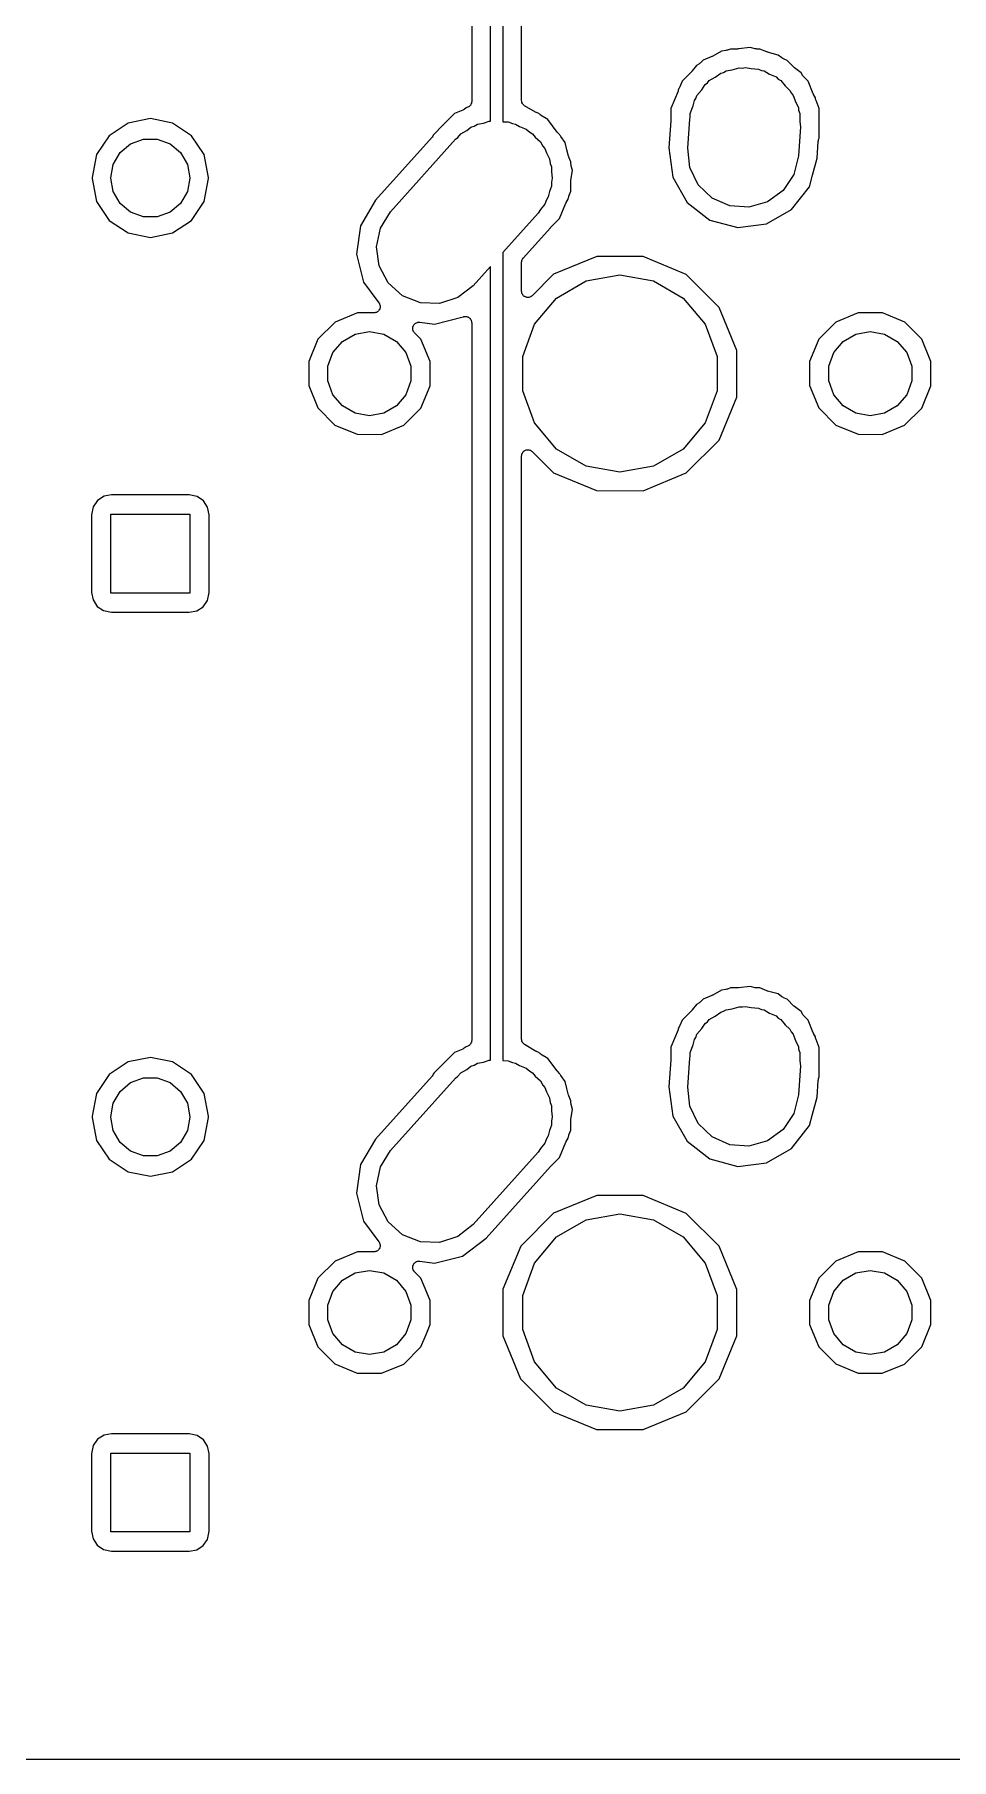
# Model space of a CAD drawing. Extents: x 29 to 257, y -104 to -29.
# Drawn here: x 178.62 to 197.23, y -104.32 to -69.32 of the extents above; entities that cross this region are included whole.
import ezdxf

# ---------------------------------------------------------------- set-up
doc = ezdxf.new("R2010")
doc.units = 0
doc.header["$MEASUREMENT"] = 0
doc.layers.add('BLACK', color=7, linetype='CONTINUOUS')

msp = doc.modelspace()

# ---------------------------------------------------------------- linework, layer by layer
at = {"layer": 'Black'}
for p, q in [((188.125, -54.6952), (188.125, -71.0895)), ((187.875, -71.0812), (187.875, -54.9739)), ((187.494, -56.1166), (187.494, -70.6794)), ((188.506, -70.655), (188.506, -60.0012)), ((192.653, -69.6457), (192.564, -69.657)), ((192.669, -69.6407), (192.653, -69.6457)), ((192.685, -69.6371), (192.669, -69.6407)), ((192.742, -69.6137), (192.685, -69.6371)), ((192.893, -69.6139), (192.742, -69.6137)), ((192.901, -69.6125), (192.893, -69.6139)), ((192.909, -69.6128), (192.901, -69.6125)), ((193.146, -69.5825), (192.909, -69.6128)), ((193.247, -69.6098), (193.146, -69.5825)), ((193.263, -69.6113), (193.247, -69.6098)), ((193.28, -69.6142), (193.263, -69.6113)), ((193.341, -69.6143), (193.28, -69.6142)), ((193.48, -69.6722), (193.341, -69.6143)), ((192.055, -69.9486), (191.97, -70.0585)), ((192.103, -69.9212), (192.055, -69.9486)), ((192.116, -69.9105), (192.103, -69.9212)), ((192.13, -69.9009), (192.116, -69.9105)), ((192.188, -69.8425), (192.13, -69.9009)), ((192.368, -69.7681), (192.188, -69.8425)), ((192.375, -69.7637), (192.368, -69.7681)), ((192.383, -69.7609), (192.375, -69.7637)), ((192.564, -69.657), (192.383, -69.7609)), ((192.781, -70.0364), (192.922, -69.9959)), ((192.922, -69.9959), (192.986, -70.0003)), ((192.986, -70.0003), (193.04, -69.9907)), ((193.04, -69.9907), (193.164, -70.0126)), ((193.488, -69.6739), (193.48, -69.6722)), ((193.496, -69.6774), (193.488, -69.6739)), ((193.712, -69.7362), (193.496, -69.6774)), ((193.789, -69.7955), (193.712, -69.7362)), ((193.804, -69.8033), (193.789, -69.7955)), ((193.818, -69.8123), (193.804, -69.8033)), ((193.894, -69.844), (193.818, -69.8123)), ((194.032, -69.982), (193.894, -69.844)), ((194.039, -69.9867), (194.032, -69.982)), ((194.044, -69.9927), (194.039, -69.9867)), ((194.176, -70.0949), (194.044, -69.9927)), ((191.764, -70.2658), (191.717, -70.3789)), ((191.959, -70.0707), (191.764, -70.2658)), ((191.964, -70.064), (191.959, -70.0707)), ((191.97, -70.0585), (191.964, -70.064)), ((192.16, -70.4391), (192.23, -70.3339)), ((192.23, -70.3339), (192.275, -70.3012)), ((192.275, -70.3012), (192.314, -70.2549)), ((192.314, -70.2549), (192.434, -70.1858)), ((192.434, -70.1858), (192.546, -70.1039)), ((192.546, -70.1039), (192.605, -70.0871)), ((192.605, -70.0871), (192.654, -70.0588)), ((192.654, -70.0588), (192.781, -70.0364)), ((193.164, -70.0126), (193.311, -70.0228)), ((193.311, -70.0228), (193.371, -70.049)), ((193.371, -70.049), (193.426, -70.0588)), ((193.426, -70.0588), (193.538, -70.1234)), ((193.538, -70.1234), (193.669, -70.1813)), ((193.669, -70.1813), (193.714, -70.2247)), ((193.714, -70.2247), (193.766, -70.2549)), ((193.766, -70.2549), (193.855, -70.3607)), ((194.211, -70.1548), (194.176, -70.0949)), ((194.221, -70.1677), (194.211, -70.1548)), ((194.231, -70.1814), (194.221, -70.1677)), ((194.317, -70.268), (194.231, -70.1814)), ((194.423, -70.5233), (194.317, -70.268)), ((187.491, -70.6964), (187.489, -70.7136)), ((187.494, -70.6794), (187.491, -70.6964)), ((188.51, -70.676), (188.506, -70.655)), ((188.513, -70.6971), (188.51, -70.676)), ((188.514, -70.6977), (188.513, -70.6971)), ((188.514, -70.6984), (188.514, -70.6977)), ((188.524, -70.717), (188.514, -70.6984)), ((191.681, -70.4661), (191.534, -70.8191)), ((191.683, -70.4581), (191.681, -70.4661)), ((191.686, -70.4507), (191.683, -70.4581)), ((191.696, -70.4128), (191.686, -70.4507)), ((191.7, -70.4078), (191.696, -70.4128)), ((191.708, -70.393), (191.7, -70.4078)), ((191.717, -70.3789), (191.708, -70.393)), ((191.985, -70.7656), (192.012, -70.658)), ((192.012, -70.658), (192.039, -70.6178)), ((192.039, -70.6178), (192.062, -70.5554)), ((192.062, -70.5554), (192.16, -70.4391)), ((193.855, -70.3607), (193.95, -70.4525)), ((193.95, -70.4525), (193.975, -70.5045)), ((193.975, -70.5045), (194.018, -70.5554)), ((194.018, -70.5554), (194.07, -70.698)), ((194.07, -70.698), (194.121, -70.8035)), ((194.427, -70.5302), (194.423, -70.5233)), ((194.43, -70.5379), (194.427, -70.5302)), ((194.468, -70.604), (194.43, -70.5379)), ((194.471, -70.6282), (194.468, -70.604)), ((194.476, -70.6442), (194.471, -70.6282)), ((194.48, -70.6605), (194.476, -70.6442)), ((194.546, -70.8218), (194.48, -70.6605)), ((180.975, -71.0271), (180.524, -71.1168)), ((181.426, -71.1168), (180.975, -71.0271)), ((187.148, -70.9225), (186.91, -71.1597)), ((187.314, -70.8541), (187.148, -70.9225)), ((187.327, -70.8455), (187.314, -70.8541)), ((187.341, -70.8383), (187.327, -70.8455)), ((187.385, -70.806), (187.341, -70.8383)), ((187.398, -70.8024), (187.385, -70.806)), ((187.414, -70.7953), (187.398, -70.8024)), ((187.43, -70.7894), (187.414, -70.7953)), ((187.434, -70.7862), (187.43, -70.7894)), ((187.439, -70.7842), (187.434, -70.7862)), ((187.451, -70.7721), (187.439, -70.7842)), ((187.464, -70.761), (187.451, -70.7721)), ((187.467, -70.7568), (187.464, -70.761)), ((187.47, -70.7534), (187.467, -70.7568)), ((187.478, -70.7378), (187.47, -70.7534)), ((187.486, -70.7228), (187.478, -70.7378)), ((187.487, -70.718), (187.486, -70.7228)), ((187.489, -70.7136), (187.487, -70.718)), ((188.535, -70.7355), (188.524, -70.717)), ((188.535, -70.736), (188.535, -70.7355)), ((188.536, -70.7366), (188.535, -70.736)), ((188.552, -70.7504), (188.536, -70.7366)), ((188.568, -70.7643), (188.552, -70.7504)), ((188.792, -70.8967), (188.568, -70.7643)), ((188.8, -70.8999), (188.792, -70.8967)), ((188.808, -70.9048), (188.8, -70.8999)), ((188.854, -70.924), (188.808, -70.9048)), ((188.867, -70.9364), (188.854, -70.924)), ((188.88, -70.9456), (188.867, -70.9364)), ((188.892, -70.9559), (188.88, -70.9456)), ((189.038, -71.0428), (188.892, -70.9559)), ((189.23, -71.299), (189.038, -71.0428)), ((191.534, -70.8191), (191.534, -71.0632)), ((191.877, -71.628), (191.918, -71.0372)), ((191.918, -71.0372), (191.928, -70.9976)), ((191.928, -70.9239), (191.985, -70.7656)), ((191.928, -70.9976), (191.928, -70.9239)), ((194.121, -70.8035), (194.127, -70.8546)), ((194.127, -70.8546), (194.152, -70.9239)), ((194.152, -70.9239), (194.152, -71.0924)), ((194.546, -71.4209), (194.546, -70.8218)), ((180.142, -71.3723), (179.886, -71.7546)), ((180.524, -71.1168), (180.142, -71.3723)), ((181.808, -71.3723), (181.426, -71.1168)), ((182.064, -71.7546), (181.808, -71.3723)), ((186.704, -71.3833), (186.693, -71.4015)), ((186.716, -71.3653), (186.704, -71.3833)), ((186.724, -71.3458), (186.716, -71.3653)), ((186.904, -71.1659), (186.724, -71.3458)), ((186.906, -71.163), (186.904, -71.1659)), ((186.909, -71.1608), (186.906, -71.163)), ((186.91, -71.1597), (186.909, -71.1604)), ((186.909, -71.1604), (186.909, -71.1608)), ((187.214, -71.4069), (187.274, -71.3349)), ((187.274, -71.3349), (187.393, -71.2662)), ((187.393, -71.2662), (187.475, -71.2016)), ((187.475, -71.2016), (187.543, -71.1794)), ((187.543, -71.1794), (187.614, -71.1388)), ((187.614, -71.1388), (187.731, -71.1182)), ((187.731, -71.1182), (187.847, -71.0802)), ((187.847, -71.0802), (187.875, -71.0812)), ((188.125, -71.0895), (188.237, -71.0932)), ((188.237, -71.0932), (188.323, -71.1277)), ((188.323, -71.1277), (188.386, -71.1388)), ((188.386, -71.1388), (188.467, -71.1857)), ((188.467, -71.1857), (188.6, -71.2389)), ((188.6, -71.2389), (188.672, -71.3041)), ((188.672, -71.3041), (188.726, -71.3349)), ((188.726, -71.3349), (188.784, -71.4041)), ((189.237, -71.3051), (189.23, -71.299)), ((189.242, -71.3125), (189.237, -71.3051)), ((189.277, -71.348), (189.242, -71.3125)), ((189.284, -71.3642), (189.277, -71.348)), ((189.293, -71.3776), (189.284, -71.3642)), ((189.3, -71.3919), (189.293, -71.3776)), ((189.39, -71.5122), (189.3, -71.3919)), ((191.534, -71.0718), (191.496, -71.6215)), ((191.534, -71.0632), (191.533, -71.0674)), ((191.533, -71.0674), (191.534, -71.0718)), ((194.163, -71.192), (194.122, -71.7828)), ((194.152, -71.0924), (194.163, -71.192)), ((180.223, -71.9546), (180.362, -71.714)), ((180.362, -71.714), (180.575, -71.5354)), ((180.575, -71.5354), (180.836, -71.4403)), ((180.836, -71.4403), (181.114, -71.4403)), ((181.114, -71.4403), (181.375, -71.5354)), ((181.375, -71.5354), (181.588, -71.714)), ((181.588, -71.714), (181.727, -71.9546)), ((186.693, -71.4015), (185.543, -72.683)), ((185.847, -72.9147), (187.168, -71.4427)), ((187.168, -71.4427), (187.214, -71.4069)), ((188.784, -71.4041), (188.891, -71.4999)), ((188.891, -71.4999), (188.937, -71.5863)), ((188.937, -71.5863), (188.978, -71.6354)), ((188.978, -71.6354), (189.01, -71.7234)), ((189.01, -71.7234), (189.075, -71.8445)), ((189.427, -71.6567), (189.39, -71.5122)), ((189.461, -71.7882), (189.427, -71.6567)), ((191.496, -71.6215), (191.572, -72.216)), ((191.919, -72.0165), (191.877, -71.628)), ((194.501, -71.8287), (194.524, -71.4905)), ((194.524, -71.4905), (194.529, -71.4705)), ((194.529, -71.4705), (194.533, -71.4505)), ((194.533, -71.4505), (194.546, -71.4209)), ((179.886, -71.7546), (179.794, -72.2181)), ((180.175, -72.2282), (180.223, -71.9546)), ((181.727, -71.9546), (181.775, -72.2282)), ((182.156, -72.2181), (182.064, -71.7546)), ((189.075, -71.8445), (189.088, -71.9373)), ((189.088, -71.9373), (189.112, -72.0039)), ((189.112, -72.0039), (189.112, -72.1076)), ((189.464, -71.7964), (189.461, -71.7882)), ((189.466, -71.8052), (189.464, -71.7964)), ((189.506, -71.9018), (189.466, -71.8052)), ((189.506, -71.95), (189.506, -71.9018)), ((189.509, -71.9657), (189.506, -71.95)), ((189.507, -72.2783), (189.536, -72.0806)), ((189.51, -71.9816), (189.509, -71.9657)), ((189.536, -72.0806), (189.51, -71.9816)), ((192.09, -72.3675), (191.919, -72.0165)), ((194.122, -71.7828), (194.028, -72.162)), ((194.407, -72.1723), (194.501, -71.8287)), ((179.794, -72.2181), (179.794, -72.2444)), ((179.794, -72.2444), (179.886, -72.7079)), ((180.175, -72.2343), (180.175, -72.2282)), ((180.223, -72.5079), (180.175, -72.2343)), ((181.775, -72.2343), (181.727, -72.5079)), ((181.775, -72.2282), (181.775, -72.2343)), ((182.064, -72.7079), (182.156, -72.2444)), ((182.156, -72.2444), (182.156, -72.2181)), ((189.112, -72.3961), (189.071, -72.5078)), ((189.112, -72.1076), (189.13, -72.2313)), ((189.13, -72.2313), (189.112, -72.3149)), ((189.112, -72.3149), (189.112, -72.3961)), ((189.506, -72.2962), (189.507, -72.2873)), ((189.506, -72.5009), (189.506, -72.2962)), ((189.507, -72.2873), (189.507, -72.2783)), ((191.572, -72.216), (191.864, -72.7251)), ((192.371, -72.6387), (192.09, -72.3675)), ((194.028, -72.162), (193.81, -72.4861)), ((193.985, -72.8714), (194.344, -72.4072)), ((194.344, -72.4072), (194.407, -72.1723)), ((179.886, -72.7079), (180.142, -73.0902)), ((180.362, -72.7485), (180.223, -72.5079)), ((180.575, -72.9271), (180.362, -72.7485)), ((181.588, -72.7485), (181.375, -72.9271)), ((181.727, -72.5079), (181.588, -72.7485)), ((181.808, -73.0902), (182.064, -72.7079)), ((185.543, -72.683), (185.238, -73.1987)), ((188.978, -72.7646), (188.89, -72.87)), ((189.01, -72.6764), (188.978, -72.7646)), ((189.049, -72.6136), (189.01, -72.6764)), ((189.071, -72.5078), (189.049, -72.6136)), ((189.276, -73.0542), (189.405, -72.7441)), ((189.405, -72.7441), (189.41, -72.7365)), ((189.41, -72.7365), (189.413, -72.7281)), ((189.413, -72.7281), (189.452, -72.6613)), ((189.452, -72.6613), (189.457, -72.6286)), ((189.457, -72.6286), (189.462, -72.6134)), ((189.462, -72.6134), (189.465, -72.5979)), ((189.465, -72.5979), (189.506, -72.5009)), ((191.864, -72.7251), (192.328, -73.0838)), ((192.729, -72.7972), (192.371, -72.6387)), ((193.118, -72.8241), (192.729, -72.7972)), ((193.494, -72.7161), (193.118, -72.8241)), ((193.81, -72.4861), (193.494, -72.7161)), ((180.142, -73.0902), (180.524, -73.3457)), ((180.836, -73.0222), (180.575, -72.9271)), ((181.114, -73.0222), (180.836, -73.0222)), ((181.375, -72.9271), (181.114, -73.0222)), ((181.426, -73.3457), (181.808, -73.0902)), ((185.641, -73.2464), (185.847, -72.9147)), ((188.843, -72.9453), (188.125, -73.7452)), ((188.89, -72.87), (188.843, -72.9453)), ((189.096, -73.2341), (189.276, -73.0542)), ((192.328, -73.0838), (192.894, -73.2375)), ((193.476, -73.163), (193.985, -72.8714)), ((180.524, -73.3457), (180.975, -73.4354)), ((180.975, -73.4354), (181.426, -73.3457)), ((185.238, -73.1987), (185.154, -73.7794)), ((185.56, -73.6287), (185.641, -73.2464)), ((188.538, -73.8549), (189.091, -73.2392)), ((189.091, -73.2392), (189.094, -73.237)), ((189.094, -73.237), (189.096, -73.2341)), ((192.894, -73.2375), (193.476, -73.163)), ((185.154, -73.7794), (185.3, -74.3478)), ((185.615, -74.0155), (185.56, -73.6287)), ((188.125, -73.7452), (188.125, -90.1395)), ((190.03, -73.8247), (189.156, -74.1855)), ((190.974, -73.8255), (190.03, -73.8247)), ((191.847, -74.1878), (190.974, -73.8255)), ((185.799, -74.3601), (185.615, -74.0155)), ((187.875, -74.0239), (187.522, -74.4173)), ((187.875, -90.1312), (187.875, -74.0239)), ((188.506, -73.9355), (188.51, -73.916)), ((188.506, -73.9376), (188.506, -73.9355)), ((188.506, -73.9397), (188.506, -73.9376)), ((188.506, -74.5286), (188.506, -73.9397)), ((188.51, -73.916), (188.514, -73.8963)), ((188.514, -73.8963), (188.515, -73.8944)), ((188.515, -73.8924), (188.526, -73.8754)), ((188.515, -73.8944), (188.515, -73.8924)), ((188.526, -73.8754), (188.536, -73.8581)), ((188.536, -73.8581), (188.537, -73.8567)), ((188.537, -73.8567), (188.538, -73.8549)), ((189.156, -74.1855), (188.723, -74.6185)), ((189.815, -74.3192), (190.5, -74.1985)), ((190.5, -74.1985), (191.185, -74.3192)), ((192.515, -74.8565), (191.847, -74.1878)), ((185.3, -74.3478), (185.613, -74.765)), ((186.09, -74.6211), (185.799, -74.3601)), ((187.522, -74.4173), (187.215, -74.6584)), ((188.509, -74.5449), (188.506, -74.5286)), ((188.51, -74.5614), (188.509, -74.5449)), ((189.213, -74.6667), (189.815, -74.3192)), ((191.185, -74.3192), (191.787, -74.6667)), ((185.613, -74.765), (185.616, -74.7719)), ((185.616, -74.7719), (185.621, -74.7778)), ((185.621, -74.7778), (185.626, -74.7914)), ((185.624, -74.8976), (185.621, -74.9048)), ((185.628, -74.8911), (185.624, -74.8976)), ((185.626, -74.7914), (185.633, -74.8044)), ((185.631, -74.877), (185.628, -74.8911)), ((185.636, -74.8633), (185.631, -74.877)), ((185.633, -74.8044), (185.633, -74.812)), ((185.633, -74.812), (185.636, -74.8192)), ((185.636, -74.8192), (185.636, -74.8337)), ((185.636, -74.8337), (185.638, -74.8482)), ((185.638, -74.8482), (185.636, -74.8557)), ((185.636, -74.8557), (185.636, -74.8633)), ((186.453, -74.7668), (186.09, -74.6211)), ((186.843, -74.7798), (186.453, -74.7668)), ((187.215, -74.6584), (186.843, -74.7798)), ((188.513, -74.5665), (188.51, -74.5614)), ((188.514, -74.572), (188.513, -74.5665)), ((188.522, -74.5864), (188.514, -74.572)), ((188.529, -74.6014), (188.522, -74.5864)), ((188.533, -74.6054), (188.529, -74.6014)), ((188.536, -74.6102), (188.533, -74.6054)), ((188.548, -74.6209), (188.536, -74.6102)), ((188.56, -74.6326), (188.548, -74.6209)), ((188.565, -74.635), (188.56, -74.6326)), ((188.57, -74.6386), (188.565, -74.635)), ((188.585, -74.6442), (188.57, -74.6386)), ((188.6, -74.6513), (188.585, -74.6442)), ((188.606, -74.6517), (188.6, -74.6513)), ((188.611, -74.6537), (188.606, -74.6517)), ((188.627, -74.6537), (188.611, -74.6537)), ((188.644, -74.6551), (188.627, -74.6537)), ((188.649, -74.6537), (188.644, -74.6551)), ((188.655, -74.6537), (188.649, -74.6537)), ((188.671, -74.648), (188.655, -74.6537)), ((188.687, -74.6438), (188.671, -74.648)), ((188.691, -74.6405), (188.687, -74.6438)), ((188.696, -74.6386), (188.691, -74.6405)), ((188.709, -74.628), (188.696, -74.6386)), ((188.723, -74.6185), (188.709, -74.628)), ((188.767, -75.1992), (189.213, -74.6667)), ((191.787, -74.6667), (192.233, -75.1992)), ((192.875, -75.7297), (192.515, -74.8565)), ((184.723, -75.155), (184.376, -75.5013)), ((185.176, -74.9679), (184.723, -75.155)), ((185.511, -74.9682), (185.176, -74.9679)), ((185.518, -74.9668), (185.511, -74.9682)), ((185.526, -74.9673), (185.518, -74.9668)), ((185.54, -74.9631), (185.526, -74.9673)), ((185.554, -74.9606), (185.54, -74.9631)), ((185.561, -74.9567), (185.554, -74.9606)), ((185.568, -74.9545), (185.561, -74.9567)), ((185.58, -74.9458), (185.568, -74.9545)), ((185.593, -74.9385), (185.58, -74.9458)), ((185.597, -74.9327), (185.593, -74.9385)), ((185.604, -74.928), (185.597, -74.9327)), ((185.612, -74.9159), (185.604, -74.928)), ((185.621, -74.9048), (185.612, -74.9159)), ((186.302, -75.25), (186.304, -75.2469)), ((186.304, -75.2434), (186.313, -75.227)), ((186.304, -75.2469), (186.304, -75.2434)), ((186.313, -75.227), (186.321, -75.21)), ((186.321, -75.21), (186.323, -75.2076)), ((186.323, -75.2076), (186.325, -75.2045)), ((186.325, -75.2045), (186.339, -75.1921)), ((186.339, -75.1921), (186.352, -75.1789)), ((186.352, -75.1789), (186.355, -75.1774)), ((186.355, -75.1774), (186.358, -75.1751)), ((186.358, -75.1751), (186.375, -75.1681)), ((186.375, -75.1681), (186.392, -75.1603)), ((186.392, -75.1603), (186.395, -75.16)), ((186.395, -75.16), (186.399, -75.1587)), ((186.399, -75.1587), (186.417, -75.1581)), ((186.417, -75.1581), (186.436, -75.1565)), ((186.436, -75.1565), (186.439, -75.1574)), ((186.439, -75.1574), (186.443, -75.1573)), ((186.443, -75.1573), (186.737, -75.1994)), ((186.737, -75.1994), (187.32, -75.0504)), ((187.32, -75.0504), (187.33, -75.0451)), ((187.33, -75.0451), (187.338, -75.0441)), ((187.338, -75.0441), (187.345, -75.0415)), ((187.345, -75.0415), (187.36, -75.0415)), ((187.36, -75.0415), (187.374, -75.0398)), ((187.374, -75.0398), (187.381, -75.0415)), ((187.381, -75.0415), (187.389, -75.0415)), ((187.389, -75.0415), (187.403, -75.0465)), ((187.403, -75.0465), (187.417, -75.0498)), ((187.417, -75.0498), (187.423, -75.054)), ((187.423, -75.054), (187.43, -75.0566)), ((187.43, -75.0566), (187.442, -75.066)), ((187.442, -75.066), (187.454, -75.074)), ((187.454, -75.074), (187.458, -75.0801)), ((187.458, -75.0801), (187.464, -75.085)), ((187.464, -75.085), (187.472, -75.0976)), ((187.472, -75.0976), (187.48, -75.1092)), ((187.48, -75.1092), (187.483, -75.1166)), ((187.483, -75.1166), (187.486, -75.1232)), ((187.486, -75.1232), (187.489, -75.1375)), ((187.489, -75.1375), (187.493, -75.1515)), ((187.493, -75.1515), (187.493, -75.1591)), ((187.493, -75.1591), (187.494, -75.1666)), ((187.494, -75.1666), (187.494, -89.7294)), ((188.529, -75.8524), (188.767, -75.1992)), ((192.233, -75.1992), (192.471, -75.8524)), ((194.883, -75.155), (194.536, -75.5013)), ((195.336, -74.9679), (194.883, -75.155)), ((195.826, -74.9683), (195.336, -74.9679)), ((196.279, -75.1563), (195.826, -74.9683)), ((196.625, -75.5031), (196.279, -75.1563)), ((184.376, -75.5013), (184.188, -75.9539)), ((184.68, -75.7729), (184.871, -75.5457)), ((184.871, -75.5457), (185.128, -75.3974)), ((185.128, -75.3974), (185.42, -75.3458)), ((185.42, -75.3458), (185.712, -75.3974)), ((185.712, -75.3974), (185.969, -75.5457)), ((185.969, -75.5457), (186.16, -75.7729)), ((186.298, -75.2871), (186.3, -75.2686)), ((186.298, -75.2905), (186.298, -75.2871)), ((186.298, -75.2939), (186.298, -75.2905)), ((186.303, -75.312), (186.298, -75.2939)), ((186.3, -75.2686), (186.302, -75.25)), ((186.307, -75.3302), (186.303, -75.312)), ((186.309, -75.3332), (186.307, -75.3302)), ((186.31, -75.3365), (186.309, -75.3332)), ((186.32, -75.3519), (186.31, -75.3365)), ((186.33, -75.3677), (186.32, -75.3519)), ((186.333, -75.3699), (186.33, -75.3677)), ((186.335, -75.3727), (186.333, -75.3699)), ((186.465, -75.5031), (186.335, -75.3727)), ((186.652, -75.956), (186.465, -75.5031)), ((194.536, -75.5013), (194.348, -75.9539)), ((194.84, -75.7729), (195.031, -75.5457)), ((195.031, -75.5457), (195.288, -75.3974)), ((195.288, -75.3974), (195.58, -75.3458)), ((195.58, -75.3458), (195.872, -75.3974)), ((195.872, -75.3974), (196.129, -75.5457)), ((196.129, -75.5457), (196.32, -75.7729)), ((196.812, -75.956), (196.625, -75.5031)), ((184.579, -76.0517), (184.68, -75.7729)), ((186.16, -75.7729), (186.261, -76.0517)), ((188.529, -76.5476), (188.529, -75.8524)), ((192.471, -75.8524), (192.471, -76.5476)), ((192.875, -76.469), (192.875, -75.7297)), ((194.739, -76.0517), (194.84, -75.7729)), ((196.32, -75.7729), (196.421, -76.0517)), ((184.188, -75.9539), (184.188, -76.444)), ((184.579, -76.3483), (184.579, -76.0517)), ((186.261, -76.0517), (186.261, -76.3483)), ((186.652, -76.4461), (186.652, -75.956)), ((194.348, -75.9539), (194.348, -76.444)), ((194.739, -76.3483), (194.739, -76.0517)), ((196.421, -76.0517), (196.421, -76.3483)), ((196.812, -76.4461), (196.812, -75.956)), ((184.188, -76.444), (184.375, -76.8969)), ((184.68, -76.6271), (184.579, -76.3483)), ((184.871, -76.8543), (184.68, -76.6271)), ((186.16, -76.6271), (185.969, -76.8543)), ((186.261, -76.3483), (186.16, -76.6271)), ((186.464, -76.8987), (186.652, -76.4461)), ((188.767, -77.2008), (188.529, -76.5476)), ((192.471, -76.5476), (192.233, -77.2008)), ((192.874, -76.6745), (192.875, -76.469)), ((194.348, -76.444), (194.535, -76.8969)), ((194.84, -76.6271), (194.739, -76.3483)), ((195.031, -76.8543), (194.84, -76.6271)), ((196.32, -76.6271), (196.129, -76.8543)), ((196.421, -76.3483), (196.32, -76.6271)), ((196.624, -76.8987), (196.812, -76.4461)), ((184.375, -76.8969), (184.721, -77.2437)), ((185.128, -77.0026), (184.871, -76.8543)), ((185.969, -76.8543), (185.712, -77.0026)), ((186.117, -77.245), (186.464, -76.8987)), ((192.512, -77.547), (192.874, -76.6745)), ((194.535, -76.8969), (194.881, -77.2437)), ((195.288, -77.0026), (195.031, -76.8543)), ((196.129, -76.8543), (195.872, -77.0026)), ((196.277, -77.245), (196.624, -76.8987)), ((184.721, -77.2437), (185.174, -77.4317)), ((185.42, -77.0541), (185.128, -77.0026)), ((185.712, -77.0026), (185.42, -77.0541)), ((185.664, -77.4321), (186.117, -77.245)), ((189.213, -77.7332), (188.767, -77.2008)), ((192.233, -77.2008), (191.787, -77.7332)), ((194.881, -77.2437), (195.334, -77.4317)), ((195.58, -77.0541), (195.288, -77.0026)), ((195.872, -77.0026), (195.58, -77.0541)), ((195.824, -77.4321), (196.277, -77.245)), ((185.174, -77.4317), (185.664, -77.4321)), ((191.844, -78.2145), (192.512, -77.547)), ((195.334, -77.4317), (195.824, -77.4321)), ((188.506, -77.8711), (188.509, -77.8547)), ((188.506, -79.0512), (188.506, -77.8711)), ((188.509, -77.8547), (188.51, -77.8381)), ((188.51, -77.8381), (188.513, -77.8331)), ((188.513, -77.8331), (188.514, -77.8276)), ((188.514, -77.8276), (188.522, -77.8132)), ((188.522, -77.8132), (188.529, -77.7981)), ((188.529, -77.7981), (188.533, -77.7942)), ((188.533, -77.7942), (188.536, -77.7894)), ((188.536, -77.7894), (188.548, -77.7787)), ((188.548, -77.7787), (188.56, -77.767)), ((188.56, -77.767), (188.565, -77.7646)), ((188.565, -77.7646), (188.57, -77.7611)), ((188.57, -77.7611), (188.585, -77.7554)), ((188.585, -77.7554), (188.6, -77.7484)), ((188.6, -77.7484), (188.606, -77.7479)), ((188.606, -77.7479), (188.611, -77.746)), ((188.611, -77.746), (188.628, -77.746)), ((188.628, -77.746), (188.644, -77.7445)), ((188.644, -77.7445), (188.65, -77.746)), ((188.65, -77.746), (188.655, -77.746)), ((188.655, -77.746), (188.671, -77.7517)), ((188.671, -77.7517), (188.687, -77.756)), ((188.687, -77.756), (188.691, -77.7592)), ((188.691, -77.7592), (188.696, -77.7611)), ((188.696, -77.7611), (188.709, -77.7718)), ((188.709, -77.7718), (188.723, -77.7813)), ((188.723, -77.7813), (189.153, -78.2122)), ((189.815, -78.0808), (189.213, -77.7332)), ((191.787, -77.7332), (191.185, -78.0808)), ((189.153, -78.2122), (190.026, -78.5745)), ((190.5, -78.2015), (189.815, -78.0808)), ((191.185, -78.0808), (190.5, -78.2015)), ((190.97, -78.5753), (191.844, -78.2145)), ((180.035, -78.6889), (179.904, -78.7729)), ((180.187, -78.6603), (180.035, -78.6889)), ((181.762, -78.6603), (180.187, -78.6603)), ((181.926, -78.6935), (181.762, -78.6603)), ((182.053, -78.7804), (181.926, -78.6935)), ((190.026, -78.5745), (190.97, -78.5753)), ((179.817, -78.9002), (179.784, -79.064)), ((179.784, -79.064), (179.784, -80.6394)), ((179.904, -78.7729), (179.817, -78.9002)), ((180.175, -80.6512), (180.175, -79.0512)), ((180.175, -79.0512), (181.775, -79.0512)), ((181.775, -79.0512), (181.775, -80.6512)), ((182.137, -78.9109), (182.053, -78.7804)), ((182.166, -79.0631), (182.137, -78.9109)), ((182.166, -80.6385), (182.166, -79.0631)), ((188.506, -89.705), (188.506, -79.0512)), ((179.784, -80.6394), (179.813, -80.7916)), ((179.813, -80.7916), (179.897, -80.9221)), ((181.775, -80.6512), (180.175, -80.6512)), ((182.046, -80.9296), (182.133, -80.8023)), ((182.133, -80.8023), (182.166, -80.6385)), ((179.897, -80.9221), (180.024, -81.009)), ((180.024, -81.009), (180.188, -81.0422)), ((180.188, -81.0422), (181.763, -81.0422)), ((181.763, -81.0422), (181.915, -81.0136)), ((181.915, -81.0136), (182.046, -80.9296)), ((192.188, -88.8925), (192.13, -88.9509)), ((192.368, -88.8181), (192.188, -88.8925)), ((192.375, -88.8137), (192.368, -88.8181)), ((192.383, -88.8109), (192.375, -88.8137)), ((192.564, -88.707), (192.383, -88.8109)), ((192.653, -88.6957), (192.564, -88.707)), ((192.669, -88.6907), (192.653, -88.6957)), ((192.685, -88.6871), (192.669, -88.6907)), ((192.742, -88.6637), (192.685, -88.6871)), ((192.893, -88.6639), (192.742, -88.6637)), ((192.901, -88.6625), (192.893, -88.6639)), ((192.909, -88.6628), (192.901, -88.6625)), ((193.146, -88.6325), (192.909, -88.6628)), ((193.247, -88.6598), (193.146, -88.6325)), ((193.263, -88.6613), (193.247, -88.6598)), ((193.28, -88.6642), (193.263, -88.6613)), ((193.341, -88.6643), (193.28, -88.6642)), ((193.48, -88.7222), (193.341, -88.6643)), ((193.488, -88.7239), (193.48, -88.7222)), ((193.496, -88.7274), (193.488, -88.7239)), ((193.712, -88.7862), (193.496, -88.7274)), ((193.789, -88.8455), (193.712, -88.7862)), ((193.804, -88.8533), (193.789, -88.8455)), ((193.818, -88.8623), (193.804, -88.8533)), ((193.894, -88.894), (193.818, -88.8623)), ((194.032, -89.032), (193.894, -88.894)), ((191.959, -89.1207), (191.764, -89.3158)), ((191.964, -89.114), (191.959, -89.1207)), ((191.97, -89.1085), (191.964, -89.114)), ((192.055, -88.9986), (191.97, -89.1085)), ((192.103, -88.9712), (192.055, -88.9986)), ((192.116, -88.9605), (192.103, -88.9712)), ((192.13, -88.9509), (192.116, -88.9605)), ((192.314, -89.3049), (192.434, -89.2358)), ((192.434, -89.2358), (192.546, -89.1539)), ((192.546, -89.1539), (192.605, -89.1371)), ((192.605, -89.1371), (192.654, -89.1088)), ((192.654, -89.1088), (192.781, -89.0864)), ((192.781, -89.0864), (192.922, -89.0459)), ((192.922, -89.0459), (192.986, -89.0503)), ((192.986, -89.0503), (193.04, -89.0407)), ((193.04, -89.0407), (193.164, -89.0626)), ((193.164, -89.0626), (193.311, -89.0728)), ((193.311, -89.0728), (193.371, -89.099)), ((193.371, -89.099), (193.426, -89.1088)), ((193.426, -89.1088), (193.538, -89.1734)), ((193.538, -89.1734), (193.669, -89.2313)), ((193.669, -89.2313), (193.714, -89.2747)), ((194.039, -89.0367), (194.032, -89.032)), ((194.044, -89.0427), (194.039, -89.0367)), ((194.176, -89.1449), (194.044, -89.0427)), ((194.211, -89.2048), (194.176, -89.1449)), ((194.221, -89.2177), (194.211, -89.2048)), ((194.231, -89.2314), (194.221, -89.2177)), ((194.317, -89.318), (194.231, -89.2314)), ((191.681, -89.5161), (191.534, -89.8691)), ((191.683, -89.5081), (191.681, -89.5161)), ((191.686, -89.5007), (191.683, -89.5081)), ((191.696, -89.4628), (191.686, -89.5007)), ((191.7, -89.4578), (191.696, -89.4628)), ((191.708, -89.443), (191.7, -89.4578)), ((191.717, -89.4289), (191.708, -89.443)), ((191.764, -89.3158), (191.717, -89.4289)), ((192.062, -89.6054), (192.16, -89.4891)), ((192.16, -89.4891), (192.23, -89.3839)), ((192.23, -89.3839), (192.275, -89.3512)), ((192.275, -89.3512), (192.314, -89.3049)), ((193.714, -89.2747), (193.766, -89.3049)), ((193.766, -89.3049), (193.855, -89.4107)), ((193.855, -89.4107), (193.95, -89.5025)), ((193.95, -89.5025), (193.975, -89.5545)), ((193.975, -89.5545), (194.018, -89.6054)), ((194.423, -89.5733), (194.317, -89.318)), ((194.427, -89.5802), (194.423, -89.5733)), ((194.43, -89.5879), (194.427, -89.5802)), ((194.468, -89.654), (194.43, -89.5879)), ((187.314, -89.9041), (187.148, -89.9725)), ((187.327, -89.8955), (187.314, -89.9041)), ((187.341, -89.8883), (187.327, -89.8955)), ((187.385, -89.856), (187.341, -89.8883)), ((187.398, -89.8524), (187.385, -89.856)), ((187.414, -89.8453), (187.398, -89.8524)), ((187.43, -89.8394), (187.414, -89.8453)), ((187.434, -89.8362), (187.43, -89.8394)), ((187.439, -89.8342), (187.434, -89.8362)), ((187.451, -89.8221), (187.439, -89.8342)), ((187.464, -89.811), (187.451, -89.8221)), ((187.467, -89.8068), (187.464, -89.811)), ((187.47, -89.8034), (187.467, -89.8068)), ((187.478, -89.7878), (187.47, -89.8034)), ((187.486, -89.7728), (187.478, -89.7878)), ((187.487, -89.768), (187.486, -89.7728)), ((187.489, -89.7636), (187.487, -89.768)), ((187.491, -89.7464), (187.489, -89.7636)), ((187.494, -89.7294), (187.491, -89.7464)), ((188.51, -89.726), (188.506, -89.705)), ((188.513, -89.7471), (188.51, -89.726)), ((188.514, -89.7477), (188.513, -89.7471)), ((188.514, -89.7484), (188.514, -89.7477)), ((188.524, -89.767), (188.514, -89.7484)), ((188.535, -89.7855), (188.524, -89.767)), ((188.535, -89.786), (188.535, -89.7855)), ((188.536, -89.7866), (188.535, -89.786)), ((188.552, -89.8004), (188.536, -89.7866)), ((188.568, -89.8143), (188.552, -89.8004)), ((188.792, -89.9467), (188.568, -89.8143)), ((188.8, -89.9499), (188.792, -89.9467)), ((191.534, -89.8691), (191.534, -90.1132)), ((191.928, -89.9739), (191.985, -89.8156)), ((191.985, -89.8156), (192.012, -89.708)), ((192.012, -89.708), (192.039, -89.6678)), ((192.039, -89.6678), (192.062, -89.6054)), ((194.018, -89.6054), (194.07, -89.748)), ((194.07, -89.748), (194.121, -89.8535)), ((194.121, -89.8535), (194.127, -89.9046)), ((194.127, -89.9046), (194.152, -89.9739)), ((194.471, -89.6782), (194.468, -89.654)), ((194.476, -89.6942), (194.471, -89.6782)), ((194.48, -89.7105), (194.476, -89.6942)), ((194.546, -89.8718), (194.48, -89.7105)), ((194.546, -90.4709), (194.546, -89.8718)), ((180.524, -90.1668), (180.142, -90.4223)), ((180.975, -90.0771), (180.524, -90.1668)), ((181.426, -90.1668), (180.975, -90.0771)), ((181.808, -90.4223), (181.426, -90.1668)), ((186.904, -90.2159), (186.724, -90.3958)), ((186.906, -90.213), (186.904, -90.2159)), ((186.909, -90.2108), (186.906, -90.213)), ((186.91, -90.2097), (186.909, -90.2104)), ((186.909, -90.2104), (186.909, -90.2108)), ((187.148, -89.9725), (186.91, -90.2097)), ((187.393, -90.3162), (187.475, -90.2516)), ((187.475, -90.2516), (187.543, -90.2294)), ((187.543, -90.2294), (187.614, -90.1888)), ((187.614, -90.1888), (187.731, -90.1682)), ((187.731, -90.1682), (187.847, -90.1302)), ((187.847, -90.1302), (187.875, -90.1312)), ((188.125, -90.1395), (188.237, -90.1432)), ((188.237, -90.1432), (188.323, -90.1777)), ((188.323, -90.1777), (188.386, -90.1888)), ((188.386, -90.1888), (188.467, -90.2357)), ((188.467, -90.2357), (188.6, -90.2889)), ((188.6, -90.2889), (188.672, -90.3541)), ((188.808, -89.9548), (188.8, -89.9499)), ((188.854, -89.974), (188.808, -89.9548)), ((188.867, -89.9864), (188.854, -89.974)), ((188.88, -89.9956), (188.867, -89.9864)), ((188.892, -90.0059), (188.88, -89.9956)), ((189.038, -90.0928), (188.892, -90.0059)), ((189.23, -90.349), (189.038, -90.0928)), ((191.534, -90.1218), (191.496, -90.6715)), ((191.534, -90.1132), (191.533, -90.1174)), ((191.533, -90.1174), (191.534, -90.1218)), ((191.877, -90.678), (191.918, -90.0872)), ((191.918, -90.0872), (191.928, -90.0476)), ((191.928, -90.0476), (191.928, -89.9739)), ((194.163, -90.242), (194.122, -90.8328)), ((194.152, -89.9739), (194.152, -90.1424)), ((194.152, -90.1424), (194.163, -90.242)), ((180.142, -90.4223), (179.886, -90.8046)), ((180.362, -90.764), (180.575, -90.5854)), ((180.575, -90.5854), (180.836, -90.4903)), ((180.836, -90.4903), (181.114, -90.4903)), ((181.114, -90.4903), (181.375, -90.5854)), ((181.375, -90.5854), (181.588, -90.764)), ((182.064, -90.8046), (181.808, -90.4223)), ((186.693, -90.4515), (185.543, -91.733)), ((185.847, -91.9647), (187.168, -90.4927)), ((186.704, -90.4333), (186.693, -90.4515)), ((186.716, -90.4153), (186.704, -90.4333)), ((186.724, -90.3958), (186.716, -90.4153)), ((187.168, -90.4927), (187.214, -90.4569)), ((187.214, -90.4569), (187.274, -90.3849)), ((187.274, -90.3849), (187.393, -90.3162)), ((188.672, -90.3541), (188.726, -90.3849)), ((188.726, -90.3849), (188.784, -90.4541)), ((188.784, -90.4541), (188.891, -90.5499)), ((188.891, -90.5499), (188.937, -90.6363)), ((188.937, -90.6363), (188.978, -90.6854)), ((189.237, -90.3551), (189.23, -90.349)), ((189.242, -90.3625), (189.237, -90.3551)), ((189.277, -90.398), (189.242, -90.3625)), ((189.284, -90.4142), (189.277, -90.398)), ((189.293, -90.4276), (189.284, -90.4142)), ((189.3, -90.4419), (189.293, -90.4276)), ((189.39, -90.5622), (189.3, -90.4419)), ((189.427, -90.7067), (189.39, -90.5622)), ((194.501, -90.8787), (194.524, -90.5405)), ((194.524, -90.5405), (194.529, -90.5205)), ((194.529, -90.5205), (194.533, -90.5005)), ((194.533, -90.5005), (194.546, -90.4709)), ((179.886, -90.8046), (179.794, -91.2681)), ((180.223, -91.0046), (180.362, -90.764)), ((181.588, -90.764), (181.727, -91.0046)), ((182.156, -91.2681), (182.064, -90.8046)), ((188.978, -90.6854), (189.01, -90.7734)), ((189.01, -90.7734), (189.075, -90.8945)), ((189.075, -90.8945), (189.088, -90.9873)), ((189.088, -90.9873), (189.112, -91.0539)), ((189.461, -90.8382), (189.427, -90.7067)), ((189.427, -90.7067), (189.427, -90.7067)), ((189.464, -90.8464), (189.461, -90.8382)), ((189.466, -90.8552), (189.464, -90.8464)), ((189.506, -90.9518), (189.466, -90.8552)), ((189.506, -91), (189.506, -90.9518)), ((191.496, -90.6715), (191.572, -91.266)), ((191.919, -91.0665), (191.877, -90.678)), ((194.122, -90.8328), (194.028, -91.212)), ((194.407, -91.2223), (194.501, -90.8787)), ((179.794, -91.2681), (179.794, -91.2944)), ((179.794, -91.2944), (179.886, -91.7579)), ((180.175, -91.2782), (180.223, -91.0046)), ((180.175, -91.2843), (180.175, -91.2782)), ((180.223, -91.5579), (180.175, -91.2843)), ((181.727, -91.0046), (181.775, -91.2782)), ((181.775, -91.2843), (181.727, -91.5579)), ((181.775, -91.2782), (181.775, -91.2843)), ((182.064, -91.7579), (182.156, -91.2944)), ((182.156, -91.2944), (182.156, -91.2681)), ((189.112, -91.0539), (189.112, -91.1576)), ((189.112, -91.1576), (189.13, -91.2813)), ((189.13, -91.2813), (189.112, -91.3649)), ((189.509, -91.0157), (189.506, -91)), ((189.506, -91.3462), (189.507, -91.3373)), ((189.506, -91.5509), (189.506, -91.3462)), ((189.507, -91.3283), (189.536, -91.1306)), ((189.507, -91.3373), (189.507, -91.3283)), ((189.51, -91.0316), (189.509, -91.0157)), ((189.536, -91.1306), (189.51, -91.0316)), ((191.572, -91.266), (191.864, -91.7751)), ((192.09, -91.4175), (191.919, -91.0665)), ((194.028, -91.212), (193.81, -91.5361)), ((194.344, -91.4572), (194.407, -91.2223)), ((180.362, -91.7985), (180.223, -91.5579)), ((181.727, -91.5579), (181.588, -91.7985)), ((189.049, -91.6636), (189.01, -91.7264)), ((189.071, -91.5578), (189.049, -91.6636)), ((189.112, -91.4461), (189.071, -91.5578)), ((189.112, -91.3649), (189.112, -91.4461)), ((189.452, -91.7113), (189.457, -91.6786)), ((189.457, -91.6786), (189.462, -91.6634)), ((189.462, -91.6634), (189.465, -91.6479)), ((189.465, -91.6479), (189.506, -91.5509)), ((192.371, -91.6887), (192.09, -91.4175)), ((192.729, -91.8472), (192.371, -91.6887)), ((193.81, -91.5361), (193.494, -91.7661)), ((193.985, -91.9214), (194.344, -91.4572)), ((179.886, -91.7579), (180.142, -92.1402)), ((180.575, -91.9771), (180.362, -91.7985)), ((180.836, -92.0722), (180.575, -91.9771)), ((181.375, -91.9771), (181.114, -92.0722)), ((181.588, -91.7985), (181.375, -91.9771)), ((181.808, -92.1402), (182.064, -91.7579)), ((185.543, -91.733), (185.238, -92.2487)), ((185.641, -92.2964), (185.847, -91.9647)), ((188.843, -91.9953), (187.522, -93.4673)), ((188.89, -91.92), (188.843, -91.9953)), ((188.978, -91.8146), (188.89, -91.92)), ((189.01, -91.7264), (188.978, -91.8146)), ((189.276, -92.1042), (189.405, -91.7941)), ((189.405, -91.7941), (189.41, -91.7865)), ((189.41, -91.7865), (189.413, -91.7781)), ((189.413, -91.7781), (189.452, -91.7113)), ((191.864, -91.7751), (192.328, -92.1338)), ((193.118, -91.8741), (192.729, -91.8472)), ((193.494, -91.7661), (193.118, -91.8741)), ((193.476, -92.213), (193.985, -91.9214)), ((180.142, -92.1402), (180.524, -92.3957)), ((180.524, -92.3957), (180.975, -92.4854)), ((181.114, -92.0722), (180.836, -92.0722)), ((180.975, -92.4854), (181.426, -92.3957)), ((181.426, -92.3957), (181.808, -92.1402)), ((185.238, -92.2487), (185.154, -92.8294)), ((185.56, -92.6787), (185.641, -92.2964)), ((187.785, -93.7446), (189.091, -92.2892)), ((189.091, -92.2892), (189.094, -92.287)), ((189.094, -92.287), (189.096, -92.2841)), ((189.096, -92.2841), (189.276, -92.1042)), ((192.328, -92.1338), (192.894, -92.2875)), ((192.894, -92.2875), (193.476, -92.213)), ((185.615, -93.0655), (185.56, -92.6787)), ((185.154, -92.8294), (185.3, -93.3978)), ((185.799, -93.4101), (185.615, -93.0655)), ((190.03, -92.8747), (189.156, -93.2355)), ((190.974, -92.8755), (190.03, -92.8747)), ((191.847, -93.2378), (190.974, -92.8755)), ((185.3, -93.3978), (185.613, -93.815)), ((186.09, -93.6711), (185.799, -93.4101)), ((189.156, -93.2355), (188.488, -93.903)), ((189.213, -93.7167), (189.815, -93.3692)), ((189.815, -93.3692), (190.5, -93.2485)), ((190.5, -93.2485), (191.185, -93.3692)), ((191.185, -93.3692), (191.787, -93.7167)), ((192.515, -93.9065), (191.847, -93.2378)), ((186.453, -93.8168), (186.09, -93.6711)), ((187.215, -93.7084), (186.843, -93.8298)), ((187.522, -93.4673), (187.215, -93.7084)), ((187.305, -94.104), (187.785, -93.7446)), ((188.767, -94.2492), (189.213, -93.7167)), ((191.787, -93.7167), (192.233, -94.2492)), ((185.176, -94.0179), (184.723, -94.205)), ((185.511, -94.0182), (185.176, -94.0179)), ((185.518, -94.0168), (185.511, -94.0182)), ((185.526, -94.0173), (185.518, -94.0168)), ((185.54, -94.0131), (185.526, -94.0173)), ((185.554, -94.0106), (185.54, -94.0131)), ((185.561, -94.0067), (185.554, -94.0106)), ((185.568, -94.0045), (185.561, -94.0067)), ((185.58, -93.9958), (185.568, -94.0045)), ((185.593, -93.9885), (185.58, -93.9958)), ((185.597, -93.9827), (185.593, -93.9885)), ((185.604, -93.978), (185.597, -93.9827)), ((185.612, -93.9659), (185.604, -93.978)), ((185.621, -93.9548), (185.612, -93.9659)), ((185.613, -93.815), (185.616, -93.8219)), ((185.616, -93.8219), (185.621, -93.8278)), ((185.621, -93.8278), (185.626, -93.8414)), ((185.624, -93.9476), (185.621, -93.9548)), ((185.628, -93.9411), (185.624, -93.9476)), ((185.626, -93.8414), (185.633, -93.8544)), ((185.631, -93.927), (185.628, -93.9411)), ((185.636, -93.9133), (185.631, -93.927)), ((185.633, -93.8544), (185.633, -93.862)), ((185.633, -93.862), (185.636, -93.8692)), ((185.636, -93.8692), (185.636, -93.8837)), ((185.636, -93.8837), (185.638, -93.8982)), ((185.638, -93.8982), (185.636, -93.9057)), ((185.636, -93.9057), (185.636, -93.9133)), ((186.843, -93.8298), (186.453, -93.8168)), ((186.737, -94.2494), (187.305, -94.104)), ((188.488, -93.903), (188.126, -94.7755)), ((192.875, -94.7797), (192.515, -93.9065)), ((195.336, -94.0179), (194.883, -94.205)), ((195.826, -94.0183), (195.336, -94.0179)), ((196.279, -94.2063), (195.826, -94.0183)), ((184.723, -94.205), (184.376, -94.5513)), ((184.871, -94.5957), (185.128, -94.4474)), ((185.128, -94.4474), (185.42, -94.3958)), ((185.42, -94.3958), (185.712, -94.4474)), ((185.712, -94.4474), (185.969, -94.5957)), ((186.298, -94.3371), (186.3, -94.3186)), ((186.298, -94.3405), (186.298, -94.3371)), ((186.298, -94.3439), (186.298, -94.3405)), ((186.303, -94.362), (186.298, -94.3439)), ((186.3, -94.3186), (186.302, -94.3)), ((186.302, -94.3), (186.304, -94.2969)), ((186.307, -94.3802), (186.303, -94.362)), ((186.304, -94.2934), (186.313, -94.277)), ((186.304, -94.2969), (186.304, -94.2934)), ((186.309, -94.3832), (186.307, -94.3802)), ((186.31, -94.3865), (186.309, -94.3832)), ((186.32, -94.4019), (186.31, -94.3865)), ((186.313, -94.277), (186.321, -94.26)), ((186.33, -94.4177), (186.32, -94.4019)), ((186.321, -94.26), (186.323, -94.2576)), ((186.323, -94.2576), (186.325, -94.2545)), ((186.325, -94.2545), (186.339, -94.2421)), ((186.333, -94.4199), (186.33, -94.4177)), ((186.335, -94.4227), (186.333, -94.4199)), ((186.465, -94.5531), (186.335, -94.4227)), ((186.339, -94.2421), (186.352, -94.2289)), ((186.352, -94.2289), (186.355, -94.2274)), ((186.355, -94.2274), (186.358, -94.2251)), ((186.358, -94.2251), (186.375, -94.2181)), ((186.375, -94.2181), (186.392, -94.2103)), ((186.392, -94.2103), (186.395, -94.21)), ((186.395, -94.21), (186.399, -94.2087)), ((186.399, -94.2087), (186.417, -94.2081)), ((186.417, -94.2081), (186.436, -94.2065)), ((186.436, -94.2065), (186.439, -94.2074)), ((186.439, -94.2074), (186.443, -94.2073)), ((186.443, -94.2073), (186.737, -94.2494)), ((188.529, -94.9024), (188.767, -94.2492)), ((192.233, -94.2492), (192.471, -94.9024)), ((194.883, -94.205), (194.536, -94.5513)), ((195.031, -94.5957), (195.288, -94.4474)), ((195.288, -94.4474), (195.58, -94.3958)), ((195.58, -94.3958), (195.872, -94.4474)), ((195.872, -94.4474), (196.129, -94.5957)), ((196.625, -94.5531), (196.279, -94.2063)), ((184.376, -94.5513), (184.188, -95.0039)), ((184.579, -95.1017), (184.68, -94.8229)), ((184.68, -94.8229), (184.871, -94.5957)), ((185.969, -94.5957), (186.16, -94.8229)), ((186.16, -94.8229), (186.261, -95.1017)), ((186.652, -95.006), (186.465, -94.5531)), ((188.126, -94.7755), (188.125, -95.7203)), ((192.875, -95.519), (192.875, -94.7797)), ((194.536, -94.5513), (194.348, -95.0039)), ((194.739, -95.1017), (194.84, -94.8229)), ((194.84, -94.8229), (195.031, -94.5957)), ((196.129, -94.5957), (196.32, -94.8229)), ((196.32, -94.8229), (196.421, -95.1017)), ((196.812, -95.006), (196.625, -94.5531)), ((184.188, -95.0039), (184.188, -95.494)), ((184.579, -95.3983), (184.579, -95.1017)), ((186.261, -95.1017), (186.261, -95.3983)), ((186.652, -95.4961), (186.652, -95.006)), ((188.529, -95.5976), (188.529, -94.9024)), ((192.471, -94.9024), (192.471, -95.5976)), ((194.348, -95.0039), (194.348, -95.494)), ((194.739, -95.3983), (194.739, -95.1017)), ((196.421, -95.1017), (196.421, -95.3983)), ((196.812, -95.4961), (196.812, -95.006)), ((184.188, -95.494), (184.375, -95.9469)), ((184.68, -95.6771), (184.579, -95.3983)), ((186.261, -95.3983), (186.16, -95.6771)), ((186.568, -95.6968), (186.652, -95.4961)), ((192.874, -95.7245), (192.875, -95.519)), ((194.348, -95.494), (194.535, -95.9469)), ((194.84, -95.6771), (194.739, -95.3983)), ((196.421, -95.3983), (196.32, -95.6771)), ((196.624, -95.9487), (196.812, -95.4961)), ((184.871, -95.9043), (184.68, -95.6771)), ((186.16, -95.6771), (185.969, -95.9043)), ((186.464, -95.9487), (186.568, -95.6968)), ((188.125, -95.7203), (188.485, -96.5935)), ((188.767, -96.2508), (188.529, -95.5976)), ((192.471, -95.5976), (192.233, -96.2508)), ((192.512, -96.597), (192.874, -95.7245)), ((195.031, -95.9043), (194.84, -95.6771)), ((196.32, -95.6771), (196.129, -95.9043)), ((184.375, -95.9469), (184.721, -96.2937)), ((185.128, -96.0526), (184.871, -95.9043)), ((185.42, -96.1041), (185.128, -96.0526)), ((185.712, -96.0526), (185.42, -96.1041)), ((185.969, -95.9043), (185.712, -96.0526)), ((186.117, -96.295), (186.464, -95.9487)), ((194.535, -95.9469), (194.881, -96.2937)), ((195.288, -96.0526), (195.031, -95.9043)), ((195.58, -96.1041), (195.288, -96.0526)), ((195.872, -96.0526), (195.58, -96.1041)), ((196.129, -95.9043), (195.872, -96.0526)), ((196.277, -96.295), (196.624, -95.9487)), ((184.721, -96.2937), (185.174, -96.4817)), ((185.174, -96.4817), (185.664, -96.4821)), ((185.664, -96.4821), (186.117, -96.295)), ((188.485, -96.5935), (189.153, -97.2622)), ((189.213, -96.7832), (188.767, -96.2508)), ((192.233, -96.2508), (191.787, -96.7832)), ((191.844, -97.2645), (192.512, -96.597)), ((194.881, -96.2937), (195.334, -96.4817)), ((195.334, -96.4817), (195.824, -96.4821)), ((195.824, -96.4821), (196.277, -96.295)), ((189.815, -97.1308), (189.213, -96.7832)), ((191.787, -96.7832), (191.185, -97.1308)), ((189.153, -97.2622), (190.026, -97.6245)), ((190.5, -97.2515), (189.815, -97.1308)), ((191.185, -97.1308), (190.5, -97.2515)), ((190.97, -97.6253), (191.844, -97.2645)), ((190.026, -97.6245), (190.97, -97.6253)), ((179.817, -97.9502), (179.784, -98.114)), ((179.904, -97.8229), (179.817, -97.9502)), ((180.035, -97.7389), (179.904, -97.8229)), ((180.187, -97.7103), (180.035, -97.7389)), ((181.762, -97.7103), (180.187, -97.7103)), ((181.926, -97.7435), (181.762, -97.7103)), ((182.053, -97.8304), (181.926, -97.7435)), ((182.137, -97.9609), (182.053, -97.8304)), ((182.166, -98.1131), (182.137, -97.9609)), ((179.784, -98.114), (179.784, -99.6894)), ((180.175, -99.7013), (180.175, -98.1012)), ((180.175, -98.1012), (181.775, -98.1012)), ((181.775, -98.1012), (181.775, -99.7013)), ((182.166, -99.6885), (182.166, -98.1131)), ((179.784, -99.6894), (179.813, -99.8416)), ((181.775, -99.7013), (180.175, -99.7013)), ((182.133, -99.8523), (182.166, -99.6885)), ((179.813, -99.8416), (179.897, -99.9721)), ((179.897, -99.9721), (180.024, -100.059)), ((180.024, -100.059), (180.188, -100.092)), ((180.188, -100.092), (181.763, -100.092)), ((181.763, -100.092), (181.915, -100.064)), ((181.915, -100.064), (182.046, -99.9796)), ((182.046, -99.9796), (182.133, -99.8523)), ((254.736, -104.319), (155.366, -104.319))]:
    msp.add_line(p, q, dxfattribs=at)

doc.saveas('drawing.dxf')
